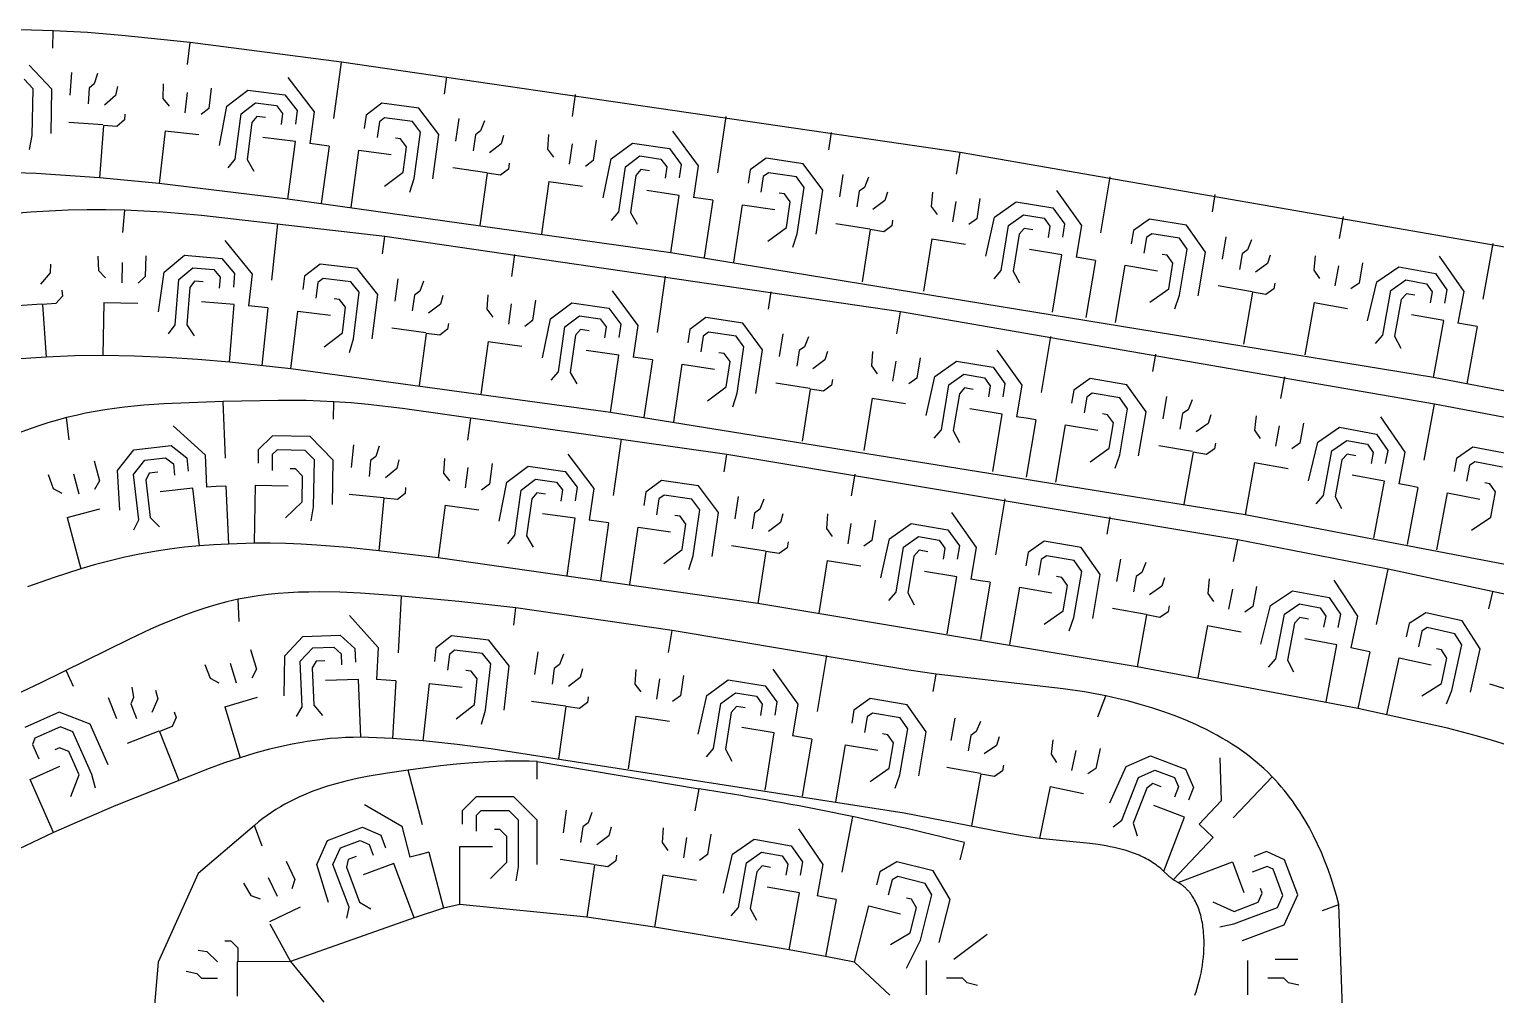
# Model space of a CAD drawing. Extents: x -16 to 156, y 12 to 93.
# Drawn here: x 50.5 to 113.2, y 51.6 to 92.9 of the extents above; entities that cross this region are included whole.
import ezdxf

# ---------------------------------------------------------------- set-up
doc = ezdxf.new("R2010")
doc.units = 0
doc.layers.add('1_-_LINES', color=1, linetype='CONTINUOUS')

msp = doc.modelspace()

# ---------------------------------------------------------------- linework, layer by layer
at = {"layer": '1_-_LINES'}
for p, q in [((51.507, 92.816), (49.181, 92.875)), ((51.491, 92.066), (51.507, 92.816)), ((52.975, 92.734), (51.507, 92.816)), ((54.442, 92.617), (52.975, 92.734)), ((57.37, 92.311), (54.442, 92.617)), ((57.248, 91.369), (57.37, 92.311)), ((63.827, 91.467), (57.37, 92.311)), ((51.455, 90.317), (50.476, 91.337)), ((52.296, 91.023), (52.224, 90.054)), ((53.396, 90.992), (53.263, 90.55)), ((63.503, 89.064), (63.827, 91.467)), ((90.273, 87.615), (63.827, 91.467)), ((50.655, 90.333), (50.264, 90.741)), ((50.614, 88.334), (50.655, 90.333)), ((51.416, 88.417), (51.455, 90.317)), ((53.049, 90.366), (52.999, 89.69)), ((53.263, 90.55), (53.049, 90.366)), ((54.257, 90.427), (54.179, 90.053)), ((56.213, 90.539), (56.195, 89.916)), ((58.256, 90.365), (58.16, 89.492)), ((58.932, 89.588), (59.829, 90.278)), ((59.829, 90.278), (61.415, 90.072)), ((61.544, 90.816), (62.659, 89.354)), ((68.236, 90.107), (68.338, 90.85)), ((54.179, 90.053), (53.697, 89.638)), ((56.195, 89.916), (56.46, 89.585)), ((57.23, 90.176), (57.133, 89.303)), ((59.545, 89.256), (60.161, 89.731)), ((60.161, 89.731), (61.054, 89.615)), ((61.415, 90.072), (61.933, 89.4)), ((65.558, 89.717), (64.882, 89.204)), ((67.143, 89.5), (65.558, 89.717)), ((73.702, 89.147), (73.839, 90.087)), ((54.552, 89.001), (54.231, 88.724)), ((54.571, 89.25), (54.552, 89.001)), ((58.16, 89.492), (57.829, 89.227)), ((58.614, 87.915), (58.932, 89.588)), ((59.294, 87.322), (59.545, 89.256)), ((60.214, 89.147), (60.002, 88.894)), ((60.583, 89.099), (60.214, 89.147)), ((61.054, 89.615), (61.312, 89.279)), ((61.312, 89.279), (61.251, 88.805)), ((61.933, 89.4), (61.859, 88.826)), ((62.659, 89.354), (62.476, 87.994)), ((64.882, 89.204), (64.805, 88.638)), ((65.675, 89.096), (65.45, 88.925)), ((66.864, 88.933), (65.675, 89.096)), ((67.998, 88.373), (67.143, 89.5)), ((68.844, 89.062), (68.71, 88.1)), ((79.916, 86.743), (80.273, 89.142)), ((53.634, 88.788), (52.173, 88.896)), ((53.653, 88.767), (53.486, 86.523)), ((54.231, 88.724), (53.653, 88.767)), ((56.291, 88.539), (56.042, 86.283)), ((56.291, 88.539), (57.736, 88.38)), ((60.002, 88.894), (59.796, 87.307)), ((65.45, 88.925), (65.358, 88.253)), ((67.206, 88.482), (66.864, 88.933)), ((66.934, 86.501), (67.206, 88.482)), ((67.74, 86.491), (67.998, 88.373)), ((69.779, 88.529), (69.554, 88.358)), ((69.94, 88.961), (69.779, 88.529)), ((72.682, 88.374), (72.644, 87.752)), ((77.982, 88.522), (79.076, 87.045)), ((84.663, 87.724), (84.774, 88.466)), ((50.502, 87.736), (50.614, 88.334)), ((61.862, 88.076), (60.474, 88.256)), ((61.543, 85.618), (61.862, 88.076)), ((62.886, 87.939), (62.476, 87.994)), ((63.299, 87.883), (62.886, 87.939)), ((63.299, 87.883), (62.968, 85.427)), ((66.359, 88.194), (66.139, 88.225)), ((66.615, 87.856), (66.359, 88.194)), ((66.466, 86.767), (66.615, 87.856)), ((69.554, 88.358), (69.46, 87.687)), ((70.661, 87.974), (70.154, 87.59)), ((70.763, 88.342), (70.661, 87.974)), ((72.644, 87.752), (72.899, 87.412)), ((73.686, 87.979), (73.562, 87.109)), ((74.719, 88.135), (74.595, 87.265)), ((75.357, 87.338), (76.264, 88.013)), ((76.264, 88.013), (77.848, 87.781)), ((77.848, 87.781), (78.354, 87.101)), ((58.994, 86.958), (59.294, 87.322)), ((59.796, 87.307), (60.085, 86.816)), ((64.24, 85.255), (64.577, 87.71)), ((64.577, 87.71), (65.962, 87.52)), ((71.001, 87.148), (70.967, 86.9)), ((74.595, 87.265), (74.255, 87.011)), ((75.012, 85.67), (75.357, 87.338)), ((75.964, 86.996), (76.588, 87.461)), ((76.588, 87.461), (77.478, 87.33)), ((77.478, 87.33), (77.732, 86.99)), ((81.98, 87.37), (81.297, 86.866)), ((83.562, 87.132), (81.98, 87.37)), ((84.402, 85.994), (83.562, 87.132)), ((90.12, 86.677), (90.273, 87.615)), ((123.046, 81.906), (90.273, 87.615)), ((50.786, 86.706), (49.434, 86.761)), ((53.486, 86.523), (50.786, 86.706)), ((56.042, 86.283), (53.486, 86.523)), ((65.677, 86.168), (66.466, 86.767)), ((66.754, 85.92), (66.934, 86.501)), ((70.037, 86.746), (68.585, 86.948)), ((70.054, 86.724), (69.744, 84.495)), ((70.628, 86.644), (70.054, 86.724)), ((70.967, 86.9), (70.628, 86.644)), ((75.681, 85.067), (75.964, 86.996)), ((76.415, 86.627), (76.183, 85.044)), ((76.632, 86.876), (76.415, 86.627)), ((77, 86.822), (76.632, 86.876)), ((77.732, 86.99), (77.662, 86.517)), ((78.354, 87.101), (78.27, 86.529)), ((79.076, 87.045), (78.875, 85.688)), ((81.297, 86.866), (81.212, 86.3)), ((81.861, 86.579), (81.76, 85.908)), ((82.088, 86.747), (81.861, 86.579)), ((83.275, 86.568), (82.088, 86.747)), ((83.611, 86.113), (83.275, 86.568)), ((85.26, 86.669), (85.111, 85.708)), ((86.355, 86.55), (86.187, 86.12)), ((96.295, 84.172), (96.69, 86.565)), ((61.543, 85.618), (56.042, 86.283)), ((72.695, 86.372), (72.375, 84.126)), ((72.695, 86.372), (74.135, 86.167)), ((78.262, 85.778), (76.876, 85.981)), ((82.76, 85.837), (82.541, 85.87)), ((83.313, 84.135), (83.611, 86.113)), ((84.119, 84.115), (84.402, 85.994)), ((85.959, 85.953), (85.855, 85.283)), ((86.187, 86.12), (85.959, 85.953)), ((87.168, 85.918), (87.06, 85.552)), ((89.088, 85.92), (89.039, 85.298)), ((94.39, 85.982), (95.46, 84.488)), ((77.902, 83.326), (61.543, 85.618)), ((77.902, 83.326), (78.262, 85.778)), ((79.285, 85.627), (78.875, 85.688)), ((79.697, 85.566), (79.285, 85.627)), ((79.697, 85.566), (79.333, 83.115)), ((80.603, 82.925), (80.972, 85.376)), ((80.972, 85.376), (82.355, 85.168)), ((83.012, 85.495), (82.76, 85.837)), ((82.849, 84.408), (83.012, 85.495)), ((87.06, 85.552), (86.547, 85.176)), ((89.039, 85.298), (89.289, 84.955)), ((90.085, 85.509), (89.948, 84.642)), ((91.12, 85.648), (90.982, 84.781)), ((91.746, 84.841), (92.664, 85.502)), ((92.664, 85.502), (94.243, 85.244)), ((94.243, 85.244), (94.739, 84.555)), ((101.057, 85.076), (101.181, 85.815)), ((50.536, 85.056), (49.732, 84.988)), ((51.342, 85.108), (50.536, 85.056)), ((52.148, 85.141), (51.342, 85.108)), ((52.955, 85.157), (52.148, 85.141)), ((53.762, 85.156), (52.955, 85.157)), ((54.568, 85.138), (53.762, 85.156)), ((54.489, 84.192), (54.568, 85.138)), ((55.389, 85.103), (54.568, 85.138)), ((56.209, 85.053), (55.389, 85.103)), ((57.847, 84.917), (56.209, 85.053)), ((65.682, 84.018), (57.847, 84.917)), ((75.376, 84.707), (75.681, 85.067)), ((76.183, 85.044), (76.464, 84.548)), ((87.387, 84.721), (87.349, 84.473)), ((90.982, 84.781), (90.639, 84.532)), ((91.373, 83.179), (91.746, 84.841)), ((92.347, 84.49), (92.978, 84.944)), ((92.978, 84.944), (93.867, 84.799)), ((93.867, 84.799), (94.114, 84.455)), ((98.369, 84.765), (97.678, 84.272)), ((99.947, 84.501), (98.369, 84.765)), ((106.495, 83.938), (106.663, 84.873)), ((60.858, 82.149), (61.115, 84.561)), ((65.591, 83.273), (65.682, 84.018)), ((87.724, 80.802), (65.682, 84.018)), ((82.052, 83.82), (82.849, 84.408)), ((83.125, 83.557), (83.313, 84.135)), ((86.417, 84.334), (84.968, 84.558)), ((86.433, 84.312), (86.089, 82.088)), ((87.006, 84.223), (86.433, 84.312)), ((87.349, 84.473), (87.006, 84.223)), ((92.033, 82.565), (92.347, 84.49)), ((92.792, 84.113), (92.535, 82.534)), ((93.013, 84.359), (92.792, 84.113)), ((93.38, 84.299), (93.013, 84.359)), ((94.114, 84.455), (94.037, 83.983)), ((94.739, 84.555), (94.646, 83.985)), ((95.46, 84.488), (95.236, 83.134)), ((97.678, 84.272), (97.583, 83.708)), ((98.467, 84.14), (98.237, 83.976)), ((99.65, 83.942), (98.467, 84.14)), ((100.768, 83.35), (99.947, 84.501)), ((101.637, 84.01), (101.472, 83.052)), ((58.851, 83.846), (60.007, 82.416)), ((89.069, 83.919), (88.713, 81.678)), ((89.069, 83.919), (90.505, 83.69)), ((94.625, 83.235), (93.243, 83.46)), ((98.237, 83.976), (98.125, 83.307)), ((99.649, 81.509), (99.979, 83.482)), ((99.979, 83.482), (99.65, 83.942)), ((102.554, 83.447), (102.324, 83.283)), ((102.729, 83.873), (102.554, 83.447)), ((112.629, 81.335), (113.062, 83.721)), ((51.401, 82.841), (51.38, 82.461)), ((53.412, 83.181), (53.451, 82.559)), ((54.458, 82.912), (54.441, 82.034)), ((55.463, 83.193), (55.447, 82.315)), ((56.252, 82.488), (57.117, 83.218)), ((57.117, 83.218), (58.711, 83.084)), ((58.711, 83.084), (59.259, 82.436)), ((62.92, 82.843), (62.252, 82.32)), ((64.508, 82.65), (62.92, 82.843)), ((71.111, 82.308), (71.246, 83.249)), ((110.506, 77.985), (77.902, 83.326)), ((94.226, 80.789), (94.625, 83.235)), ((95.645, 83.067), (95.236, 83.134)), ((96.056, 82.999), (95.645, 83.067)), ((96.056, 82.999), (95.652, 80.554)), ((96.919, 80.344), (97.328, 82.788)), ((97.328, 82.788), (98.707, 82.557)), ((99.124, 83.219), (98.905, 83.256)), ((99.37, 82.874), (99.124, 83.219)), ((99.188, 81.789), (99.37, 82.874)), ((100.454, 81.476), (100.768, 83.35)), ((102.324, 83.283), (102.209, 82.615)), ((103.418, 82.864), (102.899, 82.497)), ((103.532, 83.228), (103.418, 82.864)), ((105.451, 83.199), (105.393, 82.578)), ((106.442, 82.771), (106.29, 81.906)), ((107.479, 82.894), (107.327, 82.029)), ((110.753, 83.175), (111.799, 81.664)), ((51.38, 82.461), (50.964, 81.979)), ((53.451, 82.559), (53.745, 82.253)), ((55.447, 82.315), (55.141, 82.021)), ((56.01, 80.802), (56.252, 82.488)), ((56.716, 80.241), (56.879, 82.184)), ((56.879, 82.184), (57.473, 82.686)), ((57.553, 82.106), (57.352, 81.844)), ((57.473, 82.686), (58.37, 82.611)), ((57.924, 82.075), (57.553, 82.106)), ((58.37, 82.611), (58.644, 82.287)), ((58.644, 82.287), (58.604, 81.811)), ((59.259, 82.436), (59.21, 81.86)), ((60.007, 82.416), (59.862, 81.051)), ((62.252, 82.32), (62.183, 81.752)), ((63.046, 82.223), (62.823, 82.049)), ((64.237, 82.078), (63.046, 82.223)), ((65.38, 81.536), (64.508, 82.65)), ((66.239, 82.212), (66.108, 81.249)), ((67.336, 82.113), (67.176, 81.68)), ((77.336, 79.921), (77.686, 82.321)), ((91.722, 82.211), (92.033, 82.565)), ((92.535, 82.534), (92.807, 82.034)), ((105.393, 82.578), (105.637, 82.23)), ((108.091, 82.077), (109.02, 82.722)), ((108.687, 81.716), (109.325, 82.16)), ((109.02, 82.722), (110.595, 82.439)), ((109.325, 82.16), (110.211, 82)), ((110.595, 82.439), (111.079, 81.743)), ((51.885, 81.724), (51.904, 81.475)), ((57.352, 81.844), (57.218, 80.249)), ((62.823, 82.049), (62.741, 81.376)), ((64.586, 81.633), (64.237, 82.078)), ((64.344, 79.648), (64.586, 81.633)), ((65.15, 79.65), (65.38, 81.536)), ((66.951, 81.509), (66.859, 80.838)), ((67.176, 81.68), (66.951, 81.509)), ((68.16, 81.496), (68.059, 81.128)), ((70.085, 81.532), (70.049, 80.909)), ((75.397, 81.695), (76.495, 80.221)), ((82.084, 80.911), (82.194, 81.653)), ((98.383, 81.214), (99.188, 81.789)), ((99.451, 80.934), (99.649, 81.509)), ((102.755, 81.657), (101.31, 81.905)), ((102.771, 81.634), (102.391, 79.416)), ((103.343, 81.536), (102.771, 81.634)), ((103.689, 81.781), (103.343, 81.536)), ((103.731, 82.027), (103.689, 81.781)), ((107.327, 82.029), (106.98, 81.785)), ((107.692, 80.421), (108.091, 82.077)), ((108.342, 79.796), (108.687, 81.716)), ((109.35, 81.574), (109.126, 81.332)), ((109.716, 81.508), (109.35, 81.574)), ((110.211, 82), (110.453, 81.652)), ((110.453, 81.652), (110.369, 81.182)), ((111.079, 81.743), (110.977, 81.174)), ((111.799, 81.664), (111.554, 80.314)), ((51.027, 81.129), (49.566, 81.021)), ((51.627, 81.154), (51.048, 81.111)), ((51.048, 81.111), (51.215, 78.867)), ((51.904, 81.475), (51.627, 81.154)), ((53.671, 81.196), (53.629, 78.928)), ((53.671, 81.196), (55.125, 81.169)), ((59.248, 81.11), (57.852, 81.228)), ((59.04, 78.641), (59.248, 81.11)), ((60.274, 81.008), (59.862, 81.051)), ((60.688, 80.964), (60.274, 81.008)), ((60.688, 80.964), (60.427, 78.499)), ((63.743, 81.333), (63.523, 81.359)), ((64.005, 80.998), (63.743, 81.333)), ((63.872, 79.907), (64.005, 80.998)), ((68.059, 81.128), (67.553, 80.743)), ((70.049, 80.909), (70.304, 80.571)), ((71.09, 81.14), (70.969, 80.27)), ((72.122, 81.299), (72.001, 80.43)), ((72.771, 80.504), (73.676, 81.182)), ((73.676, 81.182), (75.26, 80.954)), ((75.26, 80.954), (75.769, 80.275)), ((105.4, 81.198), (105.007, 78.963)), ((105.4, 81.198), (106.832, 80.946)), ((109.126, 81.332), (108.843, 79.757)), ((56.433, 79.864), (56.716, 80.241)), ((57.218, 80.249), (57.529, 79.772)), ((61.669, 78.361), (61.969, 80.821)), ((61.969, 80.821), (63.357, 80.652)), ((68.401, 80.302), (68.367, 80.054)), ((72.001, 80.43), (71.663, 80.174)), ((72.43, 78.835), (72.771, 80.504)), ((73.379, 80.164), (74.001, 80.63)), ((74.001, 80.63), (74.892, 80.502)), ((74.892, 80.502), (75.146, 80.163)), ((75.769, 80.275), (75.687, 79.703)), ((79.402, 80.551), (78.72, 80.046)), ((80.985, 80.316), (79.402, 80.551)), ((81.827, 79.18), (80.985, 80.316)), ((87.57, 79.865), (87.724, 80.802)), ((110.547, 76.847), (87.724, 80.802)), ((110.944, 80.424), (109.566, 80.672)), ((110.506, 77.985), (110.944, 80.424)), ((111.962, 80.24), (111.554, 80.314)), ((112.372, 80.165), (111.962, 80.24)), ((63.093, 79.296), (63.872, 79.907)), ((64.172, 79.064), (64.344, 79.648)), ((67.438, 79.899), (65.986, 80.097)), ((67.455, 79.876), (67.15, 77.647)), ((68.029, 79.798), (67.455, 79.876)), ((68.367, 80.054), (68.029, 79.798)), ((73.101, 78.234), (73.379, 80.164)), ((73.831, 79.796), (73.603, 78.212)), ((74.047, 80.046), (73.831, 79.796)), ((74.415, 79.993), (74.047, 80.046)), ((75.146, 80.163), (75.078, 79.689)), ((76.495, 80.221), (76.297, 78.863)), ((78.72, 80.046), (78.636, 79.48)), ((79.284, 79.76), (79.185, 79.089)), ((79.512, 79.929), (79.284, 79.76)), ((80.699, 79.752), (79.512, 79.929)), ((81.035, 79.298), (80.699, 79.752)), ((82.691, 79.854), (82.544, 78.893)), ((83.786, 79.737), (83.619, 79.307)), ((93.747, 77.354), (94.145, 79.746)), ((108.025, 79.447), (108.342, 79.796)), ((108.843, 79.757), (109.108, 79.252)), ((112.372, 80.165), (111.929, 77.727)), ((70.105, 79.53), (69.792, 77.283)), ((70.105, 79.53), (71.545, 79.33)), ((75.68, 78.952), (74.294, 79.152)), ((80.185, 79.02), (79.966, 79.052)), ((80.438, 78.679), (80.185, 79.02)), ((80.742, 77.32), (81.035, 79.298)), ((81.548, 77.301), (81.827, 79.18)), ((83.391, 79.14), (83.288, 78.47)), ((83.619, 79.307), (83.391, 79.14)), ((84.6, 79.106), (84.493, 78.74)), ((86.528, 79.108), (86.48, 78.486)), ((91.844, 79.167), (92.912, 77.671)), ((98.514, 78.249), (98.639, 78.988)), ((51.215, 78.867), (49.902, 78.773)), ((52.422, 78.914), (51.215, 78.867)), ((53.629, 78.928), (52.422, 78.914)), ((54.984, 78.905), (53.629, 78.928)), ((56.337, 78.847), (54.984, 78.905)), ((57.69, 78.758), (56.337, 78.847)), ((59.04, 78.641), (57.69, 78.758)), ((61.669, 78.361), (59.04, 78.641)), ((75.327, 76.5), (61.669, 78.361)), ((75.327, 76.5), (75.68, 78.952)), ((76.706, 78.803), (76.297, 78.863)), ((77.119, 78.743), (76.706, 78.803)), ((77.119, 78.743), (76.761, 76.291)), ((78.034, 76.104), (78.398, 78.555)), ((78.398, 78.555), (79.781, 78.35)), ((80.276, 77.591), (80.438, 78.679)), ((84.493, 78.74), (83.98, 78.363)), ((86.48, 78.486), (86.729, 78.142)), ((87.526, 78.696), (87.388, 77.829)), ((88.561, 78.836), (88.423, 77.969)), ((89.194, 78.028), (90.113, 78.688)), ((90.113, 78.688), (91.692, 78.429)), ((91.692, 78.429), (92.187, 77.74)), ((72.797, 77.873), (73.101, 78.234)), ((73.603, 78.212), (73.886, 77.717)), ((83.851, 77.521), (82.402, 77.744)), ((84.821, 77.908), (84.783, 77.661)), ((88.423, 77.969), (88.08, 77.719)), ((88.821, 76.367), (89.194, 78.028)), ((89.795, 77.676), (90.427, 78.13)), ((90.427, 78.13), (91.315, 77.984)), ((91.315, 77.984), (91.563, 77.639)), ((92.187, 77.74), (92.094, 77.169)), ((95.825, 77.943), (95.134, 77.452)), ((97.403, 77.676), (95.825, 77.943)), ((103.976, 77.092), (104.148, 78.026)), ((128.111, 74.626), (110.506, 77.985)), ((79.481, 77.001), (80.276, 77.591)), ((80.554, 76.741), (80.742, 77.32)), ((83.867, 77.498), (83.526, 75.274)), ((84.441, 77.41), (83.867, 77.498)), ((84.783, 77.661), (84.441, 77.41)), ((86.51, 77.106), (86.154, 74.865)), ((86.51, 77.106), (87.946, 76.878)), ((89.48, 75.752), (89.795, 77.676)), ((90.24, 77.299), (89.981, 75.72)), ((90.461, 77.545), (90.24, 77.299)), ((90.828, 77.484), (90.461, 77.545)), ((91.563, 77.639), (91.485, 77.168)), ((92.912, 77.671), (92.687, 76.317)), ((95.134, 77.452), (95.038, 76.888)), ((95.692, 77.154), (95.579, 76.486)), ((95.923, 77.318), (95.692, 77.154)), ((97.106, 77.118), (95.923, 77.318)), ((97.433, 76.657), (97.106, 77.118)), ((98.222, 76.523), (97.403, 77.676)), ((99.1, 77.18), (98.933, 76.222)), ((53.308, 76.539), (52.897, 76.461)), ((53.721, 76.607), (53.308, 76.539)), ((54.136, 76.668), (53.721, 76.607)), ((54.553, 76.72), (54.136, 76.668)), ((55.39, 76.805), (54.553, 76.72)), ((56.233, 76.867), (55.39, 76.805)), ((58.77, 76.969), (56.233, 76.867)), ((61.145, 77.013), (58.77, 76.969)), ((58.881, 74.546), (58.77, 76.969)), ((62.328, 77.003), (61.145, 77.013)), ((62.918, 76.985), (62.328, 77.003)), ((63.508, 76.957), (62.918, 76.985)), ((63.497, 76.207), (63.508, 76.957)), ((64.242, 76.906), (63.508, 76.957)), ((64.975, 76.84), (64.242, 76.906)), ((66.44, 76.67), (64.975, 76.84)), ((80.302, 74.701), (66.44, 76.67)), ((102.462, 72.122), (75.327, 76.5)), ((92.072, 76.419), (90.69, 76.646)), ((97.1, 74.685), (97.433, 76.657)), ((97.905, 74.65), (98.222, 76.523)), ((100.017, 76.614), (99.785, 76.451)), ((100.193, 77.04), (100.017, 76.614)), ((110.103, 74.463), (110.547, 76.847)), ((120.695, 74.935), (110.547, 76.847)), ((50.94, 75.942), (50.564, 75.814)), ((51.319, 76.062), (50.94, 75.942)), ((51.7, 76.174), (51.319, 76.062)), ((52.083, 76.276), (51.7, 76.174)), ((52.489, 76.374), (52.083, 76.276)), ((52.194, 75.333), (52.083, 76.276)), ((52.897, 76.461), (52.489, 76.374)), ((56.641, 75.921), (57.999, 74.681)), ((69.233, 75.313), (69.364, 76.254)), ((91.671, 73.974), (92.072, 76.419)), ((93.095, 76.249), (92.687, 76.317)), ((93.507, 76.181), (93.095, 76.249)), ((93.507, 76.181), (93.099, 73.736)), ((94.368, 73.524), (94.781, 75.968)), ((94.781, 75.968), (96.16, 75.734)), ((96.578, 76.396), (96.359, 76.433)), ((96.824, 76.05), (96.578, 76.396)), ((96.64, 74.965), (96.824, 76.05)), ((99.785, 76.451), (99.669, 75.783)), ((100.879, 76.029), (100.359, 75.663)), ((100.993, 76.393), (100.879, 76.029)), ((102.921, 76.356), (102.86, 75.735)), ((103.91, 75.925), (103.756, 75.061)), ((104.948, 76.044), (104.793, 75.18)), ((105.565, 75.224), (106.496, 75.866)), ((106.496, 75.866), (108.07, 75.576)), ((108.235, 76.311), (109.275, 74.795)), ((50.564, 75.814), (49.815, 75.54)), ((60.886, 75.496), (60.277, 74.905)), ((62.486, 75.472), (60.886, 75.496)), ((63.471, 74.457), (62.486, 75.472)), ((75.458, 72.952), (75.8, 75.353)), ((89.168, 75.397), (89.48, 75.752)), ((89.981, 75.72), (90.254, 75.219)), ((102.86, 75.735), (103.103, 75.387)), ((105.159, 73.57), (105.565, 75.224)), ((106.159, 74.86), (106.799, 75.302)), ((106.799, 75.302), (107.684, 75.139)), ((108.07, 75.576), (108.551, 74.878)), ((54.262, 74.015), (54.963, 74.903)), ((54.963, 74.903), (56.552, 75.09)), ((56.552, 75.09), (57.218, 74.564)), ((57.999, 74.681), (58.061, 73.311)), ((60.277, 74.905), (60.269, 74.333)), ((60.874, 74.696), (60.864, 74.018)), ((61.077, 74.893), (60.874, 74.696)), ((62.277, 74.875), (61.077, 74.893)), ((62.671, 74.469), (62.277, 74.875)), ((64.339, 75.116), (64.244, 74.148)), ((65.295, 74.62), (65.077, 74.44)), ((65.439, 75.058), (65.295, 74.62)), ((73.513, 74.719), (74.617, 73.249)), ((80.194, 73.959), (80.302, 74.701)), ((102.142, 71.055), (80.302, 74.701)), ((95.833, 74.392), (96.64, 74.965)), ((96.901, 74.11), (97.1, 74.685)), ((100.212, 74.824), (98.769, 75.075)), ((100.229, 74.801), (99.842, 72.584)), ((100.8, 74.701), (100.229, 74.801)), ((101.147, 74.945), (100.8, 74.701)), ((101.19, 75.191), (101.147, 74.945)), ((104.793, 75.18), (104.445, 74.937)), ((105.806, 72.942), (106.159, 74.86)), ((106.822, 74.716), (106.596, 74.475)), ((107.187, 74.649), (106.822, 74.716)), ((107.684, 75.139), (107.925, 74.79)), ((107.925, 74.79), (107.839, 74.319)), ((108.551, 74.878), (108.447, 74.309)), ((109.275, 74.795), (109.024, 73.446)), ((112.192, 75.012), (111.491, 74.534)), ((113.764, 74.716), (112.192, 75.012)), ((53.263, 74.423), (53.493, 73.576)), ((54.361, 72.315), (54.262, 74.015)), ((54.936, 73.843), (55.419, 74.453)), ((55.419, 74.453), (56.312, 74.558)), ((56.312, 74.558), (56.645, 74.295)), ((56.645, 74.295), (56.701, 73.82)), ((57.218, 74.564), (57.285, 73.99)), ((61.865, 74.081), (61.643, 74.085)), ((62.161, 73.777), (61.865, 74.081)), ((62.641, 72.47), (62.671, 74.469)), ((63.443, 72.558), (63.471, 74.457)), ((65.077, 74.44), (65.01, 73.766)), ((66.199, 74.101), (65.707, 73.697)), ((66.286, 74.472), (66.199, 74.101)), ((68.229, 74.53), (68.196, 73.907)), ((69.236, 74.144), (69.12, 73.273)), ((70.267, 74.309), (70.151, 73.438)), ((70.901, 73.515), (71.804, 74.197)), ((71.804, 74.197), (73.388, 73.976)), ((73.388, 73.976), (73.9, 73.299)), ((102.863, 74.355), (102.462, 72.122)), ((102.863, 74.355), (104.294, 74.099)), ((106.596, 74.475), (106.307, 72.901)), ((111.491, 74.534), (111.385, 73.971)), ((112.044, 74.226), (111.918, 73.56)), ((112.277, 74.385), (112.044, 74.226)), ((113.457, 74.163), (112.277, 74.385)), ((51.298, 73.84), (51.508, 73.252)), ((52.376, 73.872), (52.606, 73.025)), ((53.493, 73.576), (53.281, 73.208)), ((55.164, 71.906), (54.936, 73.843)), ((55.612, 73.9), (55.468, 73.603)), ((55.468, 73.603), (55.655, 72.014)), ((55.982, 73.943), (55.612, 73.9)), ((58.891, 73.349), (58.475, 73.33)), ((58.891, 73.349), (59.004, 70.873)), ((60.118, 70.907), (60.155, 73.385)), ((60.155, 73.385), (61.553, 73.364)), ((62.144, 72.677), (62.161, 73.777)), ((68.196, 73.907), (68.454, 73.57)), ((70.151, 73.438), (69.814, 73.181)), ((70.567, 71.845), (70.901, 73.515)), ((71.51, 73.178), (72.131, 73.647)), ((72.131, 73.647), (73.022, 73.522)), ((73.022, 73.522), (73.278, 73.184)), ((77.514, 73.591), (76.833, 73.084)), ((79.097, 73.361), (77.514, 73.591)), ((79.943, 72.227), (79.097, 73.361)), ((85.634, 72.929), (85.789, 73.867)), ((108.411, 73.559), (107.034, 73.813)), ((107.962, 71.122), (108.411, 73.559)), ((109.431, 73.37), (109.024, 73.446)), ((109.841, 73.294), (109.431, 73.37)), ((112.915, 73.451), (112.697, 73.492)), ((113.155, 73.101), (112.915, 73.451)), ((51.508, 73.252), (51.876, 73.041)), ((57.471, 73.262), (56.081, 73.099)), ((57.76, 70.801), (57.471, 73.262)), ((58.475, 73.33), (58.061, 73.311)), ((65.623, 72.849), (64.165, 72.993)), ((65.641, 72.827), (65.421, 70.588)), ((66.219, 72.77), (65.641, 72.827)), ((66.547, 73.039), (66.219, 72.77)), ((66.571, 73.288), (66.547, 73.039)), ((71.241, 71.247), (71.51, 73.178)), ((71.964, 72.812), (71.743, 71.227)), ((72.179, 73.063), (71.964, 72.812)), ((72.547, 73.011), (72.179, 73.063)), ((73.278, 73.184), (73.212, 72.71)), ((73.9, 73.299), (73.82, 72.727)), ((74.617, 73.249), (74.424, 71.891)), ((76.833, 73.084), (76.751, 72.518)), ((77.398, 72.799), (77.301, 72.128)), ((77.625, 72.968), (77.398, 72.799)), ((78.813, 72.796), (77.625, 72.968)), ((79.151, 72.342), (78.813, 72.796)), ((80.787, 72.905), (80.641, 71.944)), ((81.882, 72.789), (81.716, 72.359)), ((91.797, 70.41), (92.201, 72.802)), ((105.488, 72.594), (105.806, 72.942)), ((106.307, 72.901), (106.569, 72.395)), ((109.841, 73.294), (109.387, 70.858)), ((110.652, 70.621), (111.111, 73.056)), ((111.111, 73.056), (112.485, 72.797)), ((112.951, 72.02), (113.155, 73.101)), ((52.1, 72.006), (53.504, 72.385)), ((61.434, 71.987), (62.144, 72.677)), ((62.532, 71.871), (62.641, 72.47)), ((68.26, 72.529), (67.96, 70.279)), ((68.26, 72.529), (69.701, 72.336)), ((73.816, 71.976), (72.43, 72.169)), ((78.302, 72.062), (78.082, 72.094)), ((78.863, 70.363), (79.151, 72.342)), ((79.669, 70.347), (79.943, 72.227)), ((81.488, 72.191), (81.386, 71.521)), ((81.716, 72.359), (81.488, 72.191)), ((82.697, 72.159), (82.591, 71.793)), ((84.608, 72.166), (84.56, 71.544)), ((89.898, 72.227), (90.964, 70.729)), ((118.657, 69.033), (102.462, 72.122)), ((52.1, 72.006), (52.693, 69.815)), ((54.962, 71.479), (55.164, 71.906)), ((55.655, 72.014), (56.055, 71.608)), ((73.474, 69.522), (73.816, 71.976)), ((74.833, 71.832), (74.424, 71.891)), ((75.246, 71.773), (74.833, 71.832)), ((75.246, 71.773), (74.897, 69.32)), ((76.159, 69.14), (76.515, 71.592)), ((76.515, 71.592), (77.899, 71.391)), ((78.555, 71.722), (78.302, 72.062)), ((78.397, 70.633), (78.555, 71.722)), ((82.591, 71.793), (82.078, 71.416)), ((84.56, 71.544), (84.809, 71.2)), ((85.605, 71.754), (85.468, 70.887)), ((86.64, 71.894), (86.503, 71.027)), ((87.255, 71.09), (88.175, 71.749)), ((88.175, 71.749), (89.754, 71.487)), ((89.754, 71.487), (90.248, 70.797)), ((96.558, 71.293), (96.686, 72.032)), ((112.133, 71.462), (112.951, 72.02)), ((58.382, 70.843), (57.76, 70.801)), ((59.004, 70.873), (58.382, 70.843)), ((60.118, 70.907), (59.004, 70.873)), ((60.782, 70.908), (60.118, 70.907)), ((61.446, 70.895), (60.782, 70.908)), ((62.109, 70.868), (61.446, 70.895)), ((62.773, 70.83), (62.109, 70.868)), ((64.098, 70.724), (62.773, 70.83)), ((70.938, 70.885), (71.241, 71.247)), ((71.743, 71.227), (72.028, 70.733)), ((82.92, 70.962), (82.882, 70.715)), ((86.503, 71.027), (86.159, 70.778)), ((86.879, 69.429), (87.255, 71.09)), ((87.856, 70.737), (88.488, 71.19)), ((88.488, 71.19), (89.376, 71.043)), ((89.376, 71.043), (89.623, 70.698)), ((93.869, 70.995), (93.176, 70.506)), ((95.446, 70.724), (93.869, 70.995)), ((101.964, 70.121), (102.142, 71.055)), ((108.574, 69.806), (102.142, 71.055)), ((54.569, 70.309), (53.939, 70.16)), ((55.202, 70.443), (54.569, 70.309)), ((55.838, 70.559), (55.202, 70.443)), ((56.477, 70.659), (55.838, 70.559)), ((57.118, 70.739), (56.477, 70.659)), ((57.76, 70.801), (57.118, 70.739)), ((65.421, 70.588), (64.098, 70.724)), ((67.96, 70.279), (65.421, 70.588)), ((81.629, 68.326), (67.96, 70.279)), ((77.604, 70.041), (78.397, 70.633)), ((78.678, 69.784), (78.863, 70.363)), ((81.95, 70.574), (80.502, 70.794)), ((81.967, 70.551), (81.629, 68.326)), ((82.541, 70.464), (81.967, 70.551)), ((82.882, 70.715), (82.541, 70.464)), ((87.537, 68.813), (87.856, 70.737)), ((88.3, 70.36), (88.039, 68.781)), ((88.521, 70.605), (88.3, 70.36)), ((88.888, 70.544), (88.521, 70.605)), ((89.623, 70.698), (89.545, 70.226)), ((90.248, 70.797), (90.153, 70.227)), ((90.964, 70.729), (90.735, 69.376)), ((93.176, 70.506), (93.079, 69.942)), ((93.733, 70.207), (93.618, 69.539)), ((93.964, 70.37), (93.733, 70.207)), ((95.147, 70.167), (93.964, 70.37)), ((96.261, 69.569), (95.446, 70.724)), ((97.123, 70.224), (96.952, 69.267)), ((52.693, 69.815), (51.547, 69.447)), ((53.314, 69.995), (52.693, 69.815)), ((53.939, 70.16), (53.314, 69.995)), ((84.589, 70.164), (84.234, 67.923)), ((84.589, 70.164), (86.026, 69.936)), ((90.131, 69.477), (88.749, 69.705)), ((95.134, 67.733), (95.473, 69.704)), ((95.473, 69.704), (95.147, 70.167)), ((98.037, 69.654), (97.805, 69.492)), ((98.215, 70.08), (98.037, 69.654)), ((108.075, 67.433), (108.574, 69.806)), ((115.869, 68.235), (108.574, 69.806)), ((51.547, 69.447), (50.412, 69.049)), ((89.726, 67.032), (90.131, 69.477)), ((91.144, 69.307), (90.735, 69.376)), ((91.555, 69.237), (91.142, 66.794)), ((91.555, 69.237), (91.144, 69.307)), ((92.398, 66.581), (92.819, 69.023)), ((92.819, 69.023), (94.197, 68.786)), ((94.617, 69.446), (94.398, 69.484)), ((94.861, 69.099), (94.617, 69.446)), ((94.675, 68.015), (94.861, 69.099)), ((95.939, 67.696), (96.261, 69.569)), ((97.805, 69.492), (97.686, 68.825)), ((98.897, 69.066), (98.375, 68.702)), ((99.013, 69.429), (98.897, 69.066)), ((100.922, 69.386), (100.858, 68.766)), ((101.909, 68.95), (101.75, 68.087)), ((102.947, 69.063), (102.788, 68.2)), ((106.25, 69.324), (107.254, 67.784)), ((58.936, 68.402), (58.46, 68.275)), ((59.175, 68.459), (58.936, 68.402)), ((59.415, 68.511), (59.175, 68.459)), ((59.84, 68.592), (59.415, 68.511)), ((59.453, 67.562), (59.415, 68.511)), ((60.267, 68.66), (59.84, 68.592)), ((60.697, 68.715), (60.267, 68.66)), ((61.13, 68.757), (60.697, 68.715)), ((61.564, 68.789), (61.13, 68.757)), ((62, 68.811), (61.564, 68.789)), ((62.438, 68.823), (62, 68.811)), ((62.877, 68.827), (62.438, 68.823)), ((63.757, 68.811), (62.877, 68.827)), ((64.64, 68.771), (63.757, 68.811)), ((66.401, 68.644), (64.64, 68.771)), ((66.265, 66.223), (66.401, 68.644)), ((68.852, 68.42), (66.401, 68.644)), ((71.285, 68.147), (68.852, 68.42)), ((97.846, 65.625), (81.629, 68.326)), ((87.226, 68.459), (87.537, 68.813)), ((88.039, 68.781), (88.311, 68.28)), ((100.858, 68.766), (101.099, 68.416)), ((103.541, 68.243), (104.476, 68.88)), ((104.476, 68.88), (106.048, 68.581)), ((106.048, 68.581), (106.525, 67.879)), ((112.876, 68.104), (113.037, 68.837)), ((57.053, 67.805), (56.591, 67.623)), ((57.519, 67.975), (57.053, 67.805)), ((57.988, 68.132), (57.519, 67.975)), ((58.46, 68.275), (57.988, 68.132)), ((64.176, 67.819), (65.401, 66.447)), ((71.201, 67.402), (71.285, 68.147)), ((77.966, 67.173), (71.285, 68.147)), ((93.866, 67.444), (94.675, 68.015)), ((94.933, 67.159), (95.134, 67.733)), ((98.225, 67.863), (96.783, 68.121)), ((98.242, 67.84), (97.846, 65.625)), ((98.812, 67.738), (98.242, 67.84)), ((99.161, 67.981), (98.812, 67.738)), ((99.205, 68.227), (99.161, 67.981)), ((102.788, 68.2), (102.438, 67.959)), ((103.125, 66.592), (103.541, 68.243)), ((103.768, 65.961), (104.132, 67.876)), ((104.132, 67.876), (104.776, 68.314)), ((104.794, 67.728), (104.568, 67.488)), ((104.776, 68.314), (105.66, 68.145)), ((105.16, 67.658), (104.794, 67.728)), ((105.66, 68.145), (105.898, 67.795)), ((105.898, 67.795), (105.809, 67.325)), ((106.525, 67.879), (106.417, 67.311)), ((107.254, 67.784), (106.972, 66.441)), ((110.176, 67.928), (109.461, 67.47)), ((111.739, 67.586), (110.176, 67.928)), ((55.673, 67.23), (54.764, 66.806)), ((56.131, 67.431), (55.673, 67.23)), ((56.591, 67.623), (56.131, 67.431)), ((77.815, 66.236), (77.966, 67.173)), ((88.077, 65.482), (77.966, 67.173)), ((100.853, 67.386), (100.441, 65.154)), ((100.853, 67.386), (102.283, 67.122)), ((104.568, 67.488), (104.268, 65.916)), ((109.461, 67.47), (109.339, 66.911)), ((110.005, 67.146), (109.86, 66.484)), ((110.243, 67.299), (110.005, 67.146)), ((111.415, 67.042), (110.243, 67.299)), ((112.502, 66.395), (111.739, 67.586)), ((54.764, 66.806), (50.987, 64.936)), ((61.412, 66.088), (62.18, 66.919)), ((62.18, 66.919), (63.779, 66.982)), ((62.6, 66.435), (63.499, 66.471)), ((63.499, 66.471), (63.811, 66.183)), ((63.779, 66.982), (64.402, 66.406)), ((65.401, 66.447), (65.323, 65.078)), ((68.533, 66.948), (67.869, 66.42)), ((70.123, 66.769), (68.533, 66.948)), ((71.004, 65.663), (70.123, 66.769)), ((106.376, 66.562), (105.001, 66.823)), ((105.913, 64.127), (106.376, 66.562)), ((107.378, 66.356), (106.972, 66.441)), ((111.292, 64.612), (111.72, 66.566)), ((111.72, 66.566), (111.415, 67.042)), ((59.946, 66.362), (60.198, 65.521)), ((61.38, 64.385), (61.412, 66.088)), ((62.072, 65.864), (62.6, 66.435)), ((62.149, 63.915), (62.072, 65.864)), ((62.75, 65.869), (62.583, 65.584)), ((63.122, 65.883), (62.75, 65.869)), ((63.811, 66.183), (63.829, 65.705)), ((64.402, 66.406), (64.425, 65.829)), ((67.869, 66.42), (67.805, 65.851)), ((68.443, 66.153), (68.367, 65.48)), ((68.664, 66.33), (68.443, 66.153)), ((69.857, 66.195), (68.664, 66.33)), ((70.209, 65.753), (69.857, 66.195)), ((72.22, 66.263), (72.085, 65.301)), ((73.316, 66.16), (73.155, 65.728)), ((84.174, 63.712), (84.572, 66.104)), ((103.448, 65.614), (103.768, 65.961)), ((104.268, 65.916), (104.528, 65.409)), ((107.786, 66.27), (107.276, 63.845)), ((107.786, 66.27), (107.378, 66.356)), ((108.508, 63.584), (109.038, 66.005)), ((109.038, 66.005), (110.404, 65.706)), ((110.853, 66.346), (110.636, 66.394)), ((110.847, 64.915), (111.082, 65.989)), ((111.082, 65.989), (110.853, 66.346)), ((112.095, 64.539), (112.502, 66.395)), ((52.374, 64.777), (52.07, 65.463)), ((57.997, 65.726), (58.223, 65.145)), ((59.074, 65.788), (59.326, 64.947)), ((60.198, 65.521), (59.997, 65.147)), ((62.583, 65.584), (62.646, 63.985)), ((69.369, 65.445), (69.149, 65.47)), ((69.634, 65.113), (69.369, 65.445)), ((69.985, 63.765), (70.209, 65.753)), ((70.791, 63.775), (71.004, 65.663)), ((72.929, 65.558), (72.835, 64.887)), ((73.155, 65.728), (72.929, 65.558)), ((74.138, 65.54), (74.036, 65.173)), ((76.419, 65.513), (76.376, 64.89)), ((78.454, 65.258), (78.323, 64.39)), ((82.271, 65.524), (83.34, 64.028)), ((89.246, 65.307), (88.077, 65.482)), ((89.119, 64.568), (89.246, 65.307)), ((94.679, 64.69), (89.246, 65.307)), ((107.276, 63.845), (97.846, 65.625)), ((50.987, 64.936), (49.898, 64.429)), ((54.867, 64.762), (54.937, 64.307)), ((55.887, 64.623), (55.978, 64.252)), ((58.223, 65.145), (58.596, 64.943)), ((64.554, 65.089), (63.155, 65.034)), ((64.652, 62.613), (64.554, 65.089)), ((65.737, 65.054), (65.323, 65.078)), ((66.153, 65.031), (65.737, 65.054)), ((66.153, 65.031), (66.013, 62.557)), ((67.321, 62.456), (67.599, 64.918)), ((67.599, 64.918), (68.989, 64.761)), ((69.51, 64.02), (69.634, 65.113)), ((74.036, 65.173), (73.528, 64.79)), ((76.376, 64.89), (76.628, 64.549)), ((77.42, 65.11), (77.29, 64.242)), ((79.445, 64.404), (80.362, 65.066)), ((80.362, 65.066), (81.942, 64.812)), ((81.942, 64.812), (82.439, 64.125)), ((95.589, 64.549), (94.679, 64.69)), ((110.013, 64.381), (110.847, 64.915)), ((111.066, 64.048), (111.292, 64.612)), ((114.31, 64.459), (112.908, 64.888)), ((53.86, 64.317), (54.213, 63.411)), ((54.937, 64.307), (54.824, 64.048)), ((54.824, 64.048), (55.069, 63.416)), ((55.978, 64.252), (55.722, 63.67)), ((58.848, 63.914), (60.241, 64.331)), ((62.646, 63.985), (63.014, 63.549)), ((68.736, 63.403), (69.51, 64.02)), ((73.41, 63.946), (71.959, 64.149)), ((74.34, 64.098), (74.001, 63.843)), ((74.375, 64.346), (74.34, 64.098)), ((78.323, 64.39), (77.982, 64.138)), ((79.076, 62.741), (79.445, 64.404)), ((79.738, 62.128), (80.047, 64.054)), ((80.047, 64.054), (80.677, 64.509)), ((80.677, 64.509), (81.566, 64.366)), ((81.566, 64.366), (81.815, 64.023)), ((81.815, 64.023), (81.739, 63.551)), ((82.439, 64.125), (82.347, 63.554)), ((83.34, 64.028), (83.115, 62.675)), ((86.43, 64.269), (85.737, 63.779)), ((88.007, 63.998), (86.43, 64.269)), ((88.823, 62.843), (88.007, 63.998)), ((96.044, 64.468), (95.589, 64.549)), ((96.5, 64.378), (96.044, 64.468)), ((96.159, 63.492), (96.5, 64.378)), ((96.993, 64.27), (96.5, 64.378)), ((97.485, 64.151), (96.993, 64.27)), ((97.976, 64.019), (97.485, 64.151)), ((98.463, 63.874), (97.976, 64.019)), ((51.764, 63.686), (50.301, 63.038)), ((53.084, 63.178), (51.764, 63.686)), ((56.768, 63.463), (56.597, 63.075)), ((56.677, 63.696), (56.768, 63.463)), ((58.848, 63.914), (59.499, 61.74)), ((61.915, 63.506), (62.149, 63.915)), ((69.818, 63.18), (69.985, 63.765)), ((73.427, 63.923), (73.114, 61.695)), ((74.001, 63.843), (73.427, 63.923)), ((76.418, 63.511), (76.081, 61.267)), ((76.418, 63.511), (77.856, 63.295)), ((80.493, 63.678), (80.239, 62.098)), ((80.713, 63.924), (80.493, 63.678)), ((81.08, 63.865), (80.713, 63.924)), ((85.737, 63.779), (85.64, 63.215)), ((86.294, 63.48), (86.18, 62.812)), ((86.525, 63.644), (86.294, 63.48)), ((87.708, 63.441), (86.525, 63.644)), ((88.035, 62.979), (87.708, 63.441)), ((90.054, 63.429), (89.88, 62.472)), ((98.945, 63.716), (98.463, 63.874)), ((99.422, 63.544), (98.945, 63.716)), ((99.893, 63.358), (99.422, 63.544)), ((100.125, 63.259), (99.893, 63.358)), ((111.104, 62.997), (107.276, 63.845)), ((51.824, 63.057), (50.728, 62.57)), ((52.352, 62.853), (51.824, 63.057)), ((53.163, 61.025), (52.352, 62.853)), ((53.854, 61.441), (53.084, 63.178)), ((56.031, 62.876), (54.665, 62.344)), ((56.597, 63.075), (56.057, 62.864)), ((56.057, 62.864), (56.873, 60.767)), ((82.328, 62.804), (80.945, 63.026)), ((81.934, 60.357), (82.328, 62.804)), ((87.179, 62.72), (86.96, 62.757)), ((87.423, 62.373), (87.179, 62.72)), ((87.696, 61.008), (88.035, 62.979)), ((88.502, 60.971), (88.823, 62.843)), ((90.734, 62.695), (90.613, 62.028)), ((90.966, 62.856), (90.734, 62.695)), ((91.145, 63.281), (90.966, 62.856)), ((100.355, 63.156), (100.125, 63.259)), ((100.582, 63.049), (100.355, 63.156)), ((100.807, 62.939), (100.582, 63.049)), ((101.03, 62.824), (100.807, 62.939)), ((101.249, 62.705), (101.03, 62.824)), ((101.466, 62.582), (101.249, 62.705)), ((112.391, 62.662), (111.104, 62.997)), ((50.728, 62.57), (50.626, 62.306)), ((50.626, 62.306), (50.901, 61.687)), ((51.783, 62.163), (51.58, 62.073)), ((52.179, 62.011), (51.783, 62.163)), ((60.761, 62.104), (60.126, 61.932)), ((61.08, 62.182), (60.761, 62.104)), ((61.401, 62.254), (61.08, 62.182)), ((61.723, 62.32), (61.401, 62.254)), ((62.046, 62.38), (61.723, 62.32)), ((62.37, 62.434), (62.046, 62.38)), ((62.695, 62.481), (62.37, 62.434)), ((63.02, 62.521), (62.695, 62.481)), ((63.346, 62.555), (63.02, 62.521)), ((63.672, 62.581), (63.346, 62.555)), ((63.999, 62.599), (63.672, 62.581)), ((64.325, 62.61), (63.999, 62.599)), ((64.652, 62.613), (64.325, 62.61)), ((64.993, 62.608), (64.652, 62.613)), ((65.333, 62.595), (64.993, 62.608)), ((66.013, 62.557), (65.333, 62.595)), ((67.321, 62.456), (66.013, 62.557)), ((68.773, 62.303), (67.321, 62.456)), ((70.222, 62.116), (68.773, 62.303)), ((87.875, 59.367), (70.222, 62.116)), ((79.427, 61.773), (79.738, 62.128)), ((80.239, 62.098), (80.513, 61.598)), ((83.523, 62.607), (83.115, 62.675)), ((83.935, 62.539), (83.523, 62.607)), ((83.935, 62.539), (83.528, 60.094)), ((84.962, 59.854), (85.381, 62.296)), ((85.381, 62.296), (86.759, 62.059)), ((87.237, 61.289), (87.423, 62.373)), ((91.825, 62.265), (91.301, 61.903)), ((91.941, 62.628), (91.825, 62.265)), ((94.243, 62.507), (94.165, 61.888)), ((96.26, 62.136), (96.081, 61.277)), ((101.679, 62.455), (101.466, 62.582)), ((101.889, 62.323), (101.679, 62.455)), ((102.096, 62.186), (101.889, 62.323)), ((102.3, 62.046), (102.096, 62.186)), ((113.03, 62.479), (112.391, 62.662)), ((113.665, 62.282), (113.03, 62.479)), ((52.625, 61.005), (52.179, 62.011)), ((58.834, 61.515), (58.176, 61.275)), ((59.499, 61.74), (58.834, 61.515)), ((60.126, 61.932), (59.499, 61.74)), ((68.751, 61.466), (68.059, 61.392)), ((69.441, 61.526), (68.751, 61.466)), ((70.131, 61.569), (69.441, 61.526)), ((70.82, 61.593), (70.131, 61.569)), ((71.507, 61.595), (70.82, 61.593)), ((71.851, 61.587), (71.507, 61.595)), ((72.194, 61.572), (71.851, 61.587)), ((72.194, 61.572), (79.113, 60.404)), ((72.194, 60.822), (72.194, 61.572)), ((92.129, 61.425), (92.085, 61.179)), ((94.165, 61.888), (94.397, 61.533)), ((95.22, 62.047), (95.041, 61.188)), ((97.375, 61.362), (98.409, 61.821)), ((98.409, 61.821), (99.902, 61.246)), ((101.376, 61.733), (101.428, 59.895)), ((102.499, 61.9), (102.3, 62.046)), ((102.695, 61.751), (102.499, 61.9)), ((102.886, 61.596), (102.695, 61.751)), ((103.074, 61.436), (102.886, 61.596)), ((103.257, 61.272), (103.074, 61.436)), ((50.522, 60.814), (51.8, 61.381)), ((51.527, 58.549), (50.522, 60.814)), ((52.269, 60.082), (52.625, 61.005)), ((53.315, 60.436), (53.163, 61.025)), ((58.176, 61.275), (54.191, 59.693)), ((64.502, 60.849), (64.074, 60.751)), ((64.933, 60.936), (64.502, 60.849)), ((65.801, 61.086), (64.933, 60.936)), ((66.675, 61.214), (65.801, 61.086)), ((68.059, 61.392), (66.675, 61.214)), ((67.296, 58.87), (66.675, 61.214)), ((86.429, 60.718), (87.237, 61.289)), ((87.496, 60.433), (87.696, 61.008)), ((91.149, 61.065), (89.707, 61.327)), ((91.165, 61.042), (90.763, 58.828)), ((91.736, 60.938), (91.165, 61.042)), ((92.085, 61.179), (91.736, 60.938)), ((96.081, 61.277), (95.726, 61.045)), ((96.671, 59.812), (97.375, 61.362)), ((97.191, 59.076), (97.892, 60.895)), ((97.892, 60.895), (98.602, 61.211)), ((98.602, 61.211), (99.442, 60.888)), ((99.442, 60.888), (99.614, 60.5)), ((99.902, 61.246), (100.246, 60.471)), ((101.943, 59.166), (103.609, 60.928)), ((103.435, 61.103), (103.257, 61.272)), ((103.609, 60.928), (103.435, 61.103)), ((103.741, 60.789), (103.609, 60.928)), ((62.407, 60.224), (62.205, 60.139)), ((62.61, 60.304), (62.407, 60.224)), ((62.816, 60.379), (62.61, 60.304)), ((63.022, 60.451), (62.816, 60.379)), ((63.23, 60.518), (63.022, 60.451)), ((63.65, 60.641), (63.23, 60.518)), ((64.074, 60.751), (63.65, 60.641)), ((78.947, 59.468), (79.113, 60.404)), ((94.128, 60.508), (93.664, 58.287)), ((94.128, 60.508), (95.551, 60.211)), ((98.25, 60.436), (97.675, 58.943)), ((98.516, 60.631), (98.25, 60.436)), ((98.863, 60.497), (98.516, 60.631)), ((99.614, 60.5), (99.443, 60.054)), ((100.246, 60.471), (100.039, 59.931)), ((103.871, 60.647), (103.741, 60.789)), ((103.997, 60.502), (103.871, 60.647)), ((104.121, 60.354), (103.997, 60.502)), ((104.241, 60.203), (104.121, 60.354)), ((104.359, 60.05), (104.241, 60.203)), ((54.191, 59.693), (52.856, 59.134)), ((61.222, 59.64), (61.031, 59.523)), ((61.415, 59.751), (61.222, 59.64)), ((61.609, 59.856), (61.415, 59.751)), ((61.806, 59.955), (61.609, 59.856)), ((62.005, 60.05), (61.806, 59.955)), ((62.205, 60.139), (62.005, 60.05)), ((64.816, 59.739), (66.405, 58.815)), ((69.594, 60.072), (68.994, 59.471)), ((71.194, 60.072), (69.594, 60.072)), ((72.194, 59.072), (71.194, 60.072)), ((99.864, 59.201), (98.558, 59.704)), ((101.428, 59.895), (100.485, 58.898)), ((104.474, 59.894), (104.359, 60.05)), ((104.586, 59.736), (104.474, 59.894)), ((104.695, 59.575), (104.586, 59.736)), ((104.802, 59.413), (104.695, 59.575)), ((52.856, 59.134), (51.527, 58.549)), ((60.291, 58.995), (60.112, 58.846)), ((60.473, 59.136), (60.291, 58.995)), ((60.656, 59.272), (60.473, 59.136)), ((60.843, 59.401), (60.656, 59.272)), ((61.031, 59.523), (60.843, 59.401)), ((68.994, 59.471), (68.994, 58.899)), ((69.794, 59.472), (69.594, 59.272)), ((69.594, 59.272), (69.594, 58.594)), ((70.994, 59.472), (69.794, 59.472)), ((71.394, 59.072), (70.994, 59.472)), ((71.395, 57.072), (71.394, 59.072)), ((72.195, 57.172), (72.194, 59.072)), ((73.437, 59.497), (73.301, 58.535)), ((74.371, 58.961), (74.145, 58.791)), ((74.533, 59.392), (74.371, 58.961)), ((85.238, 56.846), (85.683, 59.23)), ((92.194, 58.531), (87.875, 59.367)), ((96.814, 58.792), (97.191, 59.076)), ((97.675, 58.943), (97.84, 58.397)), ((98.974, 56.889), (99.864, 59.201)), ((104.905, 59.248), (104.802, 59.413)), ((105.006, 59.081), (104.905, 59.248)), ((105.2, 58.742), (105.006, 59.081)), ((51.527, 58.549), (48.894, 57.288)), ((60.112, 58.846), (57.708, 56.784)), ((60.447, 57.957), (60.112, 58.846)), ((63.238, 58.208), (64.736, 58.772)), ((64.736, 58.772), (65.509, 58.422)), ((65.509, 58.422), (65.713, 57.881)), ((66.405, 58.815), (66.757, 57.489)), ((70.594, 58.672), (70.372, 58.672)), ((70.894, 58.372), (70.594, 58.672)), ((70.895, 57.272), (70.894, 58.372)), ((74.145, 58.791), (74.05, 58.119)), ((75.252, 58.404), (74.743, 58.021)), ((75.354, 58.771), (75.252, 58.404)), ((77.585, 58.739), (77.537, 58.117)), ((78.583, 58.327), (78.445, 57.46)), ((79.618, 58.466), (79.48, 57.599)), ((83.371, 58.694), (84.41, 57.178)), ((92.92, 58.397), (92.194, 58.531)), ((93.289, 58.338), (92.92, 58.397)), ((93.664, 58.287), (93.289, 58.338)), ((101.089, 58.327), (99.386, 56.526)), ((100.786, 58.613), (100.485, 58.898)), ((101.089, 58.327), (100.786, 58.613)), ((105.382, 58.395), (105.2, 58.742)), ((105.554, 58.043), (105.382, 58.395)), ((62.772, 57.177), (63.238, 58.208)), ((63.468, 57.172), (63.789, 57.881)), ((63.789, 57.881), (64.631, 58.198)), ((64.631, 58.198), (65.018, 58.023)), ((65.018, 58.023), (65.186, 57.576)), ((67.56, 57.702), (67.157, 57.595)), ((67.56, 57.702), (68.195, 55.307)), ((68.895, 57.949), (70.293, 57.95)), ((68.895, 55.471), (68.895, 57.949)), ((77.537, 58.117), (77.786, 57.773)), ((80.548, 57.611), (81.475, 58.259)), ((81.144, 57.251), (81.782, 57.697)), ((81.475, 58.259), (83.05, 57.98)), ((81.782, 57.697), (82.668, 57.54)), ((83.05, 57.98), (83.537, 57.284)), ((90.271, 57.381), (90.455, 58.108)), ((95.815, 58.07), (93.664, 58.287)), ((96.171, 58.024), (95.815, 58.07)), ((96.521, 57.968), (96.171, 58.024)), ((96.694, 57.935), (96.521, 57.968)), ((96.865, 57.9), (96.694, 57.935)), ((97.034, 57.861), (96.865, 57.9)), ((97.201, 57.818), (97.034, 57.861)), ((97.366, 57.77), (97.201, 57.818)), ((97.528, 57.719), (97.366, 57.77)), ((97.688, 57.662), (97.528, 57.719)), ((97.767, 57.632), (97.688, 57.662)), ((103.368, 57.726), (102.833, 57.524)), ((104.141, 57.376), (103.368, 57.726)), ((105.715, 57.686), (105.554, 58.043)), ((105.866, 57.323), (105.715, 57.686)), ((61.46, 57.324), (61.844, 56.535)), ((63.278, 55.551), (62.772, 57.177)), ((64.156, 55.348), (63.468, 57.172)), ((64.111, 57.391), (64.042, 57.068)), ((64.042, 57.068), (64.607, 55.571)), ((64.459, 57.522), (64.111, 57.391)), ((66.069, 57.221), (64.759, 56.727)), ((66.943, 54.902), (66.069, 57.221)), ((67.157, 57.595), (66.757, 57.489)), ((70.195, 56.572), (70.895, 57.272)), ((71.295, 56.472), (71.395, 57.072)), ((74.624, 57.178), (73.173, 57.383)), ((74.641, 57.155), (74.325, 54.927)), ((75.215, 57.074), (74.641, 57.155)), ((75.554, 57.329), (75.215, 57.074)), ((75.589, 57.576), (75.554, 57.329)), ((79.48, 57.599), (79.136, 57.35)), ((80.153, 55.954), (80.548, 57.611)), ((80.804, 55.331), (81.144, 57.251)), ((81.808, 57.111), (81.584, 56.868)), ((82.174, 57.046), (81.808, 57.111)), ((82.668, 57.54), (82.911, 57.192)), ((82.911, 57.192), (82.828, 56.721)), ((83.537, 57.284), (83.436, 56.715)), ((84.41, 57.178), (84.159, 55.829)), ((87.566, 57.291), (86.838, 56.856)), ((89.118, 56.899), (87.566, 57.291)), ((97.845, 57.6), (97.767, 57.632)), ((97.922, 57.568), (97.845, 57.6)), ((97.998, 57.534), (97.922, 57.568)), ((98.074, 57.498), (97.998, 57.534)), ((98.149, 57.461), (98.074, 57.498)), ((98.223, 57.422), (98.149, 57.461)), ((98.296, 57.382), (98.223, 57.422)), ((98.368, 57.341), (98.296, 57.382)), ((98.44, 57.297), (98.368, 57.341)), ((98.51, 57.252), (98.44, 57.297)), ((98.579, 57.206), (98.51, 57.252)), ((98.648, 57.157), (98.579, 57.206)), ((98.715, 57.107), (98.648, 57.157)), ((98.781, 57.056), (98.715, 57.107)), ((98.847, 57.002), (98.781, 57.056)), ((99.59, 56.408), (101.909, 57.282)), ((101.909, 57.282), (102.402, 55.974)), ((103.393, 57.094), (102.758, 56.854)), ((103.65, 56.977), (103.393, 57.094)), ((104.706, 55.879), (104.141, 57.376)), ((106.006, 56.958), (105.866, 57.323)), ((57.708, 56.784), (55.996, 52.996)), ((60.692, 56.617), (61.076, 55.828)), ((61.844, 56.535), (61.705, 56.134)), ((77.566, 56.737), (77.209, 54.496)), ((77.566, 56.737), (79.002, 56.508)), ((81.584, 56.868), (81.305, 55.293)), ((86.838, 56.856), (86.698, 56.301)), ((87.371, 56.515), (87.204, 55.858)), ((87.613, 56.66), (87.371, 56.515)), ((88.777, 56.366), (87.613, 56.66)), ((89.842, 55.684), (89.118, 56.899)), ((98.911, 56.946), (98.847, 57.002)), ((99.224, 56.652), (98.911, 56.946)), ((99.25, 56.629), (99.224, 56.652)), ((99.276, 56.607), (99.25, 56.629)), ((99.303, 56.586), (99.276, 56.607)), ((99.33, 56.565), (99.303, 56.586)), ((99.358, 56.545), (99.33, 56.565)), ((99.386, 56.526), (99.358, 56.545)), ((99.411, 56.511), (99.386, 56.526)), ((99.436, 56.495), (99.411, 56.511)), ((99.59, 56.408), (99.436, 56.495)), ((99.622, 56.389), (99.59, 56.408)), ((104.074, 55.854), (103.65, 56.977)), ((106.135, 56.589), (106.006, 56.958)), ((106.254, 56.218), (106.135, 56.589)), ((59.638, 56.383), (59.955, 55.845)), ((59.955, 55.845), (60.356, 55.707)), ((83.404, 55.965), (82.026, 56.209)), ((82.972, 53.525), (83.404, 55.965)), ((84.566, 55.753), (84.159, 55.829)), ((88.577, 53.941), (89.067, 55.88)), ((89.067, 55.88), (88.777, 56.366)), ((99.654, 56.369), (99.622, 56.389)), ((99.685, 56.348), (99.654, 56.369)), ((99.716, 56.327), (99.685, 56.348)), ((99.746, 56.305), (99.716, 56.327)), ((99.776, 56.282), (99.746, 56.305)), ((99.805, 56.259), (99.776, 56.282)), ((99.833, 56.236), (99.805, 56.259)), ((99.861, 56.212), (99.833, 56.236)), ((99.889, 56.187), (99.861, 56.212)), ((99.916, 56.162), (99.889, 56.187)), ((99.942, 56.136), (99.916, 56.162)), ((99.968, 56.11), (99.942, 56.136)), ((99.994, 56.083), (99.968, 56.11)), ((100.019, 56.056), (99.994, 56.083)), ((100.043, 56.029), (100.019, 56.056)), ((100.067, 56), (100.043, 56.029)), ((100.091, 55.972), (100.067, 56)), ((100.114, 55.943), (100.091, 55.972)), ((100.136, 55.913), (100.114, 55.943)), ((100.158, 55.883), (100.136, 55.913)), ((100.179, 55.852), (100.158, 55.883)), ((100.221, 55.79), (100.179, 55.852)), ((100.261, 55.726), (100.221, 55.79)), ((103.009, 55.56), (103.184, 55.946)), ((103.184, 55.946), (103.106, 56.154)), ((103.84, 55.339), (104.074, 55.854)), ((104.122, 54.59), (104.706, 55.879)), ((106.363, 55.845), (106.254, 56.218)), ((106.462, 55.472), (106.363, 55.845)), ((60.77, 54.732), (62.078, 55.368)), ((64.064, 54.885), (64.156, 55.348)), ((64.607, 55.571), (65.093, 55.273)), ((68.195, 55.307), (66.943, 54.902)), ((68.895, 55.471), (68.195, 55.307)), ((74.325, 54.927), (68.895, 55.471)), ((80.488, 54.981), (80.804, 55.331)), ((81.305, 55.293), (81.571, 54.789)), ((84.976, 55.677), (84.522, 53.241)), ((84.976, 55.677), (84.566, 55.753)), ((85.761, 53.002), (86.368, 55.405)), ((86.368, 55.405), (87.724, 55.062)), ((88.193, 55.688), (87.978, 55.743)), ((88.141, 54.257), (88.41, 55.324)), ((88.41, 55.324), (88.193, 55.688)), ((89.377, 53.842), (89.842, 55.684)), ((100.298, 55.66), (100.261, 55.726)), ((100.334, 55.593), (100.298, 55.66)), ((100.368, 55.524), (100.334, 55.593)), ((100.4, 55.454), (100.368, 55.524)), ((100.431, 55.382), (100.4, 55.454)), ((100.459, 55.309), (100.431, 55.382)), ((100.486, 55.235), (100.459, 55.309)), ((100.511, 55.159), (100.486, 55.235)), ((100.535, 55.082), (100.511, 55.159)), ((101.078, 55.58), (101.98, 55.172)), ((101.969, 54.633), (103.84, 55.339)), ((101.98, 55.172), (103.009, 55.56)), ((105.76, 55.207), (106.462, 55.472)), ((106.657, 49.793), (106.462, 55.472)), ((60.77, 54.639), (61.649, 53.031)), ((66.943, 54.902), (61.649, 53.031)), ((77.209, 54.496), (74.325, 54.927)), ((100.557, 55.005), (100.535, 55.082)), ((100.577, 54.926), (100.557, 55.005)), ((100.595, 54.846), (100.577, 54.926)), ((100.612, 54.765), (100.595, 54.846)), ((100.628, 54.683), (100.612, 54.765)), ((100.642, 54.601), (100.628, 54.683)), ((100.654, 54.517), (100.642, 54.601)), ((101.372, 54.515), (101.969, 54.633)), ((102.345, 53.92), (104.122, 54.59)), ((58.849, 53.911), (59.099, 53.911)), ((59.099, 53.911), (59.399, 53.611)), ((82.973, 53.53), (77.209, 54.496)), ((87.291, 53.75), (88.141, 54.257)), ((87.98, 52.744), (88.577, 53.941)), ((91.43, 54.19), (89.998, 53.11)), ((100.665, 54.433), (100.654, 54.517)), ((100.674, 54.349), (100.665, 54.433)), ((100.682, 54.263), (100.674, 54.349)), ((100.693, 54.092), (100.682, 54.263)), ((100.699, 53.918), (100.693, 54.092)), ((100.7, 53.744), (100.699, 53.918)), ((57.699, 53.511), (58.077, 53.461)), ((58.077, 53.461), (58.527, 53.011)), ((59.399, 53.611), (59.399, 53.031)), ((84.522, 53.241), (82.973, 53.53)), ((100.671, 53.218), (100.686, 53.393)), ((100.686, 53.393), (100.695, 53.568)), ((100.695, 53.568), (100.7, 53.744)), ((55.996, 52.996), (55.784, 50.501)), ((61.649, 53.031), (59.379, 53.011)), ((59.379, 53.011), (59.379, 51.545)), ((61.649, 53.031), (63.071, 51.295)), ((85.761, 53.002), (84.522, 53.241)), ((87.265, 51.591), (85.761, 53.002)), ((88.84, 51.611), (88.84, 53.076)), ((100.57, 52.531), (100.602, 52.7)), ((100.602, 52.7), (100.629, 52.871)), ((100.629, 52.871), (100.652, 53.044)), ((100.652, 53.044), (100.671, 53.218)), ((102.578, 51.611), (102.578, 53.076)), ((104.708, 53.111), (103.736, 53.111)), ((57.199, 52.611), (57.649, 52.511)), ((57.649, 52.511), (57.849, 52.311)), ((57.849, 52.311), (58.527, 52.311)), ((90.37, 52.31), (89.692, 52.31)), ((90.57, 52.11), (90.37, 52.31)), ((91.02, 52.01), (90.57, 52.11)), ((100.408, 51.887), (100.454, 52.042)), ((100.454, 52.042), (100.496, 52.201)), ((100.496, 52.201), (100.535, 52.364)), ((100.535, 52.364), (100.57, 52.531)), ((104.108, 52.311), (103.43, 52.311)), ((104.308, 52.111), (104.108, 52.311)), ((104.758, 52.011), (104.308, 52.111)), ((100.308, 51.591), (100.36, 51.736)), ((100.36, 51.736), (100.408, 51.887))]:
    msp.add_line(p, q, dxfattribs=at)
msp.add_arc((61.813, -54.232, 0), 115.934, 75.69701, 81.41829, dxfattribs=at)

doc.saveas('drawing.dxf')
